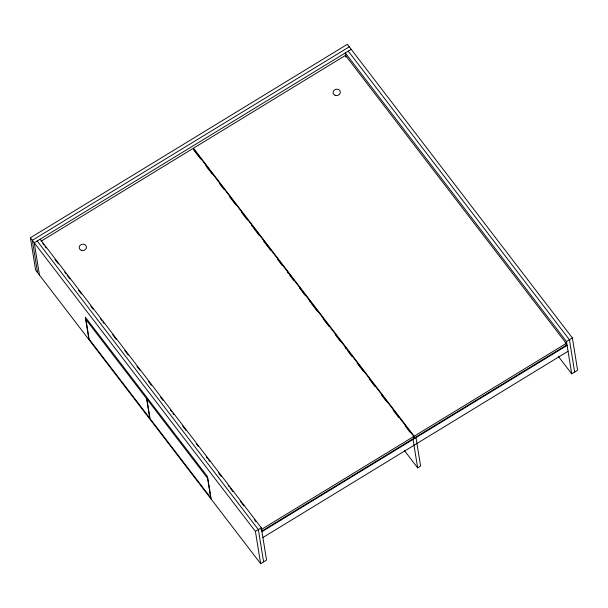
<?xml version="1.0" encoding="UTF-8"?>
<svg xmlns="http://www.w3.org/2000/svg" width="608" height="608" viewBox="0 0 608 608"><rect width="100%" height="100%" fill="white"/><g stroke="black" fill="none" stroke-linecap="round" stroke-linejoin="round"><path stroke-width="0.91" d="M40.151 239.202L261.326 527.797L266.555 560.09L260.65 563.692L35.629 270.074L30.4 237.781L347.35 44.308L572.371 337.926L577.6 370.219L571.702 373.821L558.418 356.493M349.273 46.824L32.323 240.297L37.559 272.589M351.196 49.339L34.253 242.805L39.482 275.097M41.025 241.247L193.093 148.42L413.828 436.43L414.101 438.148L262.033 530.974L260.878 529.462M345.496 55.389L193.428 148.215L414.162 436.225L414.436 437.942L566.504 345.116L566.23 343.406L345.496 55.389L345.777 57.099M260.65 563.692L255.421 531.4L261.326 527.797M571.702 373.821L566.466 341.529L572.371 337.926M413.828 436.43L261.759 529.256L262.033 530.974M414.162 436.225L566.23 343.406M261.949 531.658L567.097 345.39L565.166 342.882M262.899 537.533L568.047 351.264M404.388 450.551L417.65 467.856L420.599 466.055L415.994 437.623M348.247 51.14L569.422 339.728L574.651 372.02M566.466 341.529L345.298 52.934L345.899 56.628M193.709 149.925L200.64 158.969M205.846 165.756L212.2 174.055M219.708 183.852L223.752 189.134M229.535 196.673L235.889 204.964M241.665 212.504L247.448 220.043M251.492 225.325L252.647 226.83M253.802 228.334L259 235.121M263.629 241.156L270.56 250.2M277.491 259.251L282.12 265.286M287.318 272.065L288.473 273.577M289.628 275.082L293.672 280.364M299.448 287.903L305.231 295.442M309.274 300.717L310.43 302.229M311.585 303.734L317.361 311.273M323.144 318.812L328.92 326.352M335.274 334.643L340.48 341.43M345.101 347.464L346.256 348.969M347.411 350.482L352.032 356.508M357.23 363.295L363.592 371.594M369.368 379.134L375.144 386.673M381.505 394.964L386.703 401.751M393.057 410.043L398.84 417.582M405.194 425.874L410.392 432.66M413.28 436.43L414.436 437.942M42.758 243.504L43.913 245.016M45.068 246.521L46.223 248.026M54.895 259.335L58.36 263.864M64.714 272.156L65.869 273.661M67.032 275.173L69.92 278.943M78.584 290.252L81.472 294.021M90.721 306.082L93.032 309.1M100.54 318.904L101.696 320.408M102.851 321.921L104.006 323.426M112.678 334.734L116.143 339.256M124.815 350.565L128.28 355.095M136.944 366.404L139.832 370.173M148.504 381.482L151.392 385.252M160.634 397.313L162.952 400.33M170.46 410.134L171.616 411.639M172.771 413.151L173.926 414.656M182.598 425.965L186.063 430.487M196.46 444.06L198.193 446.325M206.287 456.874L207.442 458.386M208.597 459.891L209.752 461.404M218.416 472.712L221.312 476.482M228.243 485.526L229.398 487.038M230.554 488.543L232.864 491.56M240.38 501.364L243.846 505.886M254.243 519.46L255.976 521.717M37.202 241.004L258.37 529.598L263.606 561.891M30.4 237.781L255.421 531.4M413.045 439.424L417.65 467.856M211.136 499.077L207.488 476.573L85.356 317.201L88.996 339.712M146.627 398.704L85.888 319.443L89.057 339.021L149.796 418.274L146.627 398.704M207.586 478.245L146.847 398.985L150.016 418.562L210.756 497.815L207.586 478.245M81.244 250.268A3.64 3.169 -9.2 0 0 86.435 246.97A3.64 3.169 -9.2 0 0 80.773 244.796A3.64 3.169 -9.2 0 0 81.244 250.268M335.145 95.289A3.64 3.169 -9.2 0 0 340.336 91.983A3.64 3.169 -9.2 0 0 334.674 89.809A3.64 3.169 -9.2 0 0 335.145 95.289"/></g></svg>
